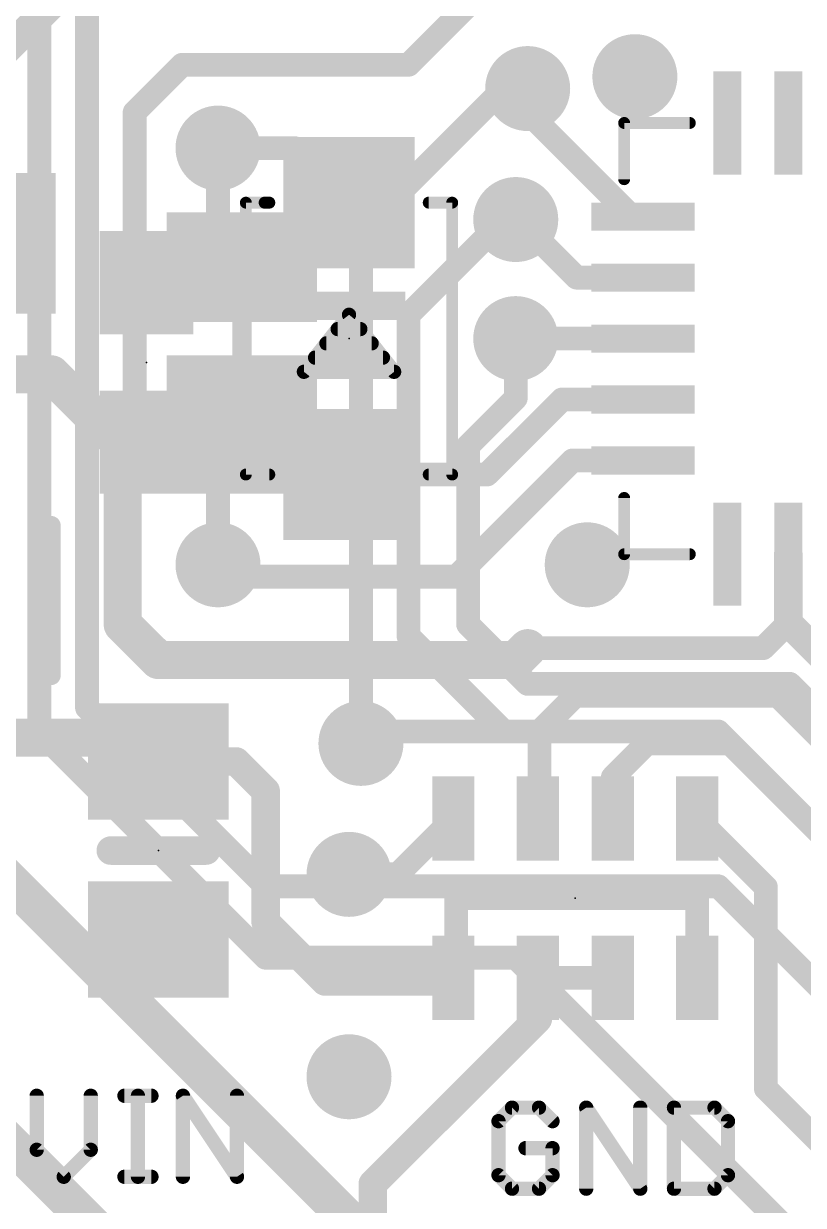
# Model space of a CAD drawing. Extents: x -5.3 to 35, y -5.3 to 31.
# Drawn here: x 5.17 to 13.48, y 3.45 to 16.06 of the extents above; entities that cross this region are included whole.
import ezdxf

# ---------------------------------------------------------------- set-up
doc = ezdxf.new("R2010")
doc.units = 0
for name, color, linetype in [('1', 12, 'CONTINUOUS'), ('16', 132, 'CONTINUOUS'), ('18', 110, 'CONTINUOUS'), ('21', 40, 'CONTINUOUS'), ('23', 40, 'CONTINUOUS')]:
    doc.layers.add(name, color=color, linetype=linetype)

# ---------------------------------------------------------------- blocks, each defined once
blk = doc.blocks.new('RECT')
blk.add_solid([(-0.5, -0.5), (0.5, -0.5), (-0.5, 0.5), (0.5, 0.5)])
blk = doc.blocks.new('ROUNDV')
at = {"const_width": 0.5}
blk.add_lwpolyline([(0, -0.25, 1), (0, 0.25, 1), (0, -0.25)], format="xyb", dxfattribs=at)

msp = doc.modelspace()

# ---------------------------------------------------------------- linework, layer by layer
at = {"layer": '1'}
for points, const_width in [([(7.239, 18.034), (4.445, 15.24)], 0.3048), ([(10.541, 15.113), (10.541, 15.367)], 0.254), ([(11.654, 14), (10.541, 15.113)], 0.254), ([(8.054, 14.732), (7.239, 14.732)], 0.254), ([(8.636, 14.15), (8.054, 14.732)], 0.254), ([(11.77, 14), (11.654, 14)], 0.254), ([(10.444, 13.97), (10.414, 13.97)], 0.254), ([(11.064, 13.35), (10.444, 13.97)], 0.254), ([(11.77, 13.35), (11.064, 13.35)], 0.254), ([(11.77, 12.7), (10.414, 12.7)], 0.254), ([(5.461, 12.319), (2.86, 12.319)], 0.4064), ([(6.53, 11.25), (5.461, 12.319)], 0.4064), ([(10.107, 11.25), (10.907, 12.05)], 0.254), ([(10.907, 12.05), (11.77, 12.05)], 0.254), ([(6.223, 9.652), (6.223, 11.596)], 0.4064), ([(6.223, 11.596), (6.477, 11.596)], 0.4064), ([(6.53, 11.596), (6.477, 11.596)], 0.4064), ([(6.53, 11.25), (6.53, 11.596)], 0.4064), ([(11.019, 11.4), (9.779, 10.16)], 0.254), ([(11.77, 11.4), (11.019, 11.4)], 0.254), ([(8.636, 11.25), (6.53, 11.25)], 0.4064), ([(8.636, 11.25), (10.107, 11.25)], 0.254), ([(13.32, 10.4), (13.32, 9.667)], 0.3048), ([(7.366, 10.16), (7.239, 10.287)], 0.254), ([(9.779, 10.16), (7.366, 10.16)], 0.254), ([(6.604, 9.271), (6.223, 9.652)], 0.4064), ([(13.32, 9.667), (13.051, 9.398)], 0.254), ([(13.32, 9.667), (14.224, 8.763)], 0.3048), ([(10.541, 9.398), (10.414, 9.271)], 0.4064), ([(10.414, 9.271), (6.604, 9.271)], 0.4064), ([(13.051, 9.398), (10.541, 9.398)], 0.254), ([(11.049, 8.89), (10.668, 8.509)], 0.254), ([(13.208, 8.89), (11.049, 8.89)], 0.254), ([(13.208, 8.89), (13.843, 8.255)], 0.254), ([(4.9229, 8.443), (6.35, 8.443)], 0.4064), ([(6.35, 8.443), (6.604, 8.189)], 0.4064), ([(8.89, 8.509), (8.763, 8.382)], 0.254), ([(10.668, 8.509), (8.89, 8.509)], 0.254), ([(10.668, 7.581), (10.668, 8.509)], 0.254), ([(11.811, 8.382), (11.449, 8.02)], 0.254), ([(11.811, 8.382), (12.7, 8.382)], 0.254), ([(12.7, 8.382), (13.97, 7.112)], 0.254), ([(7.432, 8.189), (6.604, 8.189)], 0.3048), ([(7.747, 7.874), (7.432, 8.189)], 0.3048), ([(11.449, 8.02), (11.449, 7.581)], 0.254), ([(7.747, 7.874), (7.747, 6.477)], 0.3048), ([(9.749, 7.581), (9.153, 6.985)], 0.254), ([(10.649, 7.581), (10.668, 7.581)], 0.254), ([(12.349, 7.581), (13.081, 6.849)], 0.254), ([(9.153, 6.985), (8.636, 6.985)], 0.254), ([(13.081, 6.849), (13.081, 4.699)], 0.254), ([(9.779, 5.911), (9.779, 6.731)], 0.254), ([(9.779, 6.731), (12.319, 6.731)], 0.254), ([(12.319, 6.731), (12.349, 6.701)], 0.254), ([(12.349, 6.701), (12.349, 5.881)], 0.254), ([(7.747, 6.477), (8.382, 5.842)], 0.3048), ([(8.382, 5.842), (9.71, 5.842)], 0.3048), ([(9.71, 5.842), (9.749, 5.881)], 0.3048), ([(9.749, 5.881), (9.779, 5.911)], 0.254), ([(10.649, 5.881), (10.649, 5.442)], 0.3048), ([(10.649, 5.881), (11.449, 5.881)], 0.254), ([(10.649, 5.442), (8.89, 3.683)], 0.3048), ([(13.081, 4.699), (13.97, 3.81)], 0.254), ([(6.35, 2.794), (4.699, 4.445)], 0.4064), ([(8.89, 3.683), (8.89, 2.54)], 0.3048)]:
    msp.add_lwpolyline(points, dxfattribs=dict(at, const_width=const_width))
for points, const_width in [([(10.6045, 15.367, 1), (10.4775, 15.367)], 0.127), ([(10.5859, 15.1579, 1), (10.4961, 15.0681)], 0.127), ([(10.4775, 15.113, 1), (10.6045, 15.113)], 0.127), ([(7.239, 14.7955, 1), (7.239, 14.6685)], 0.127), ([(8.0989, 14.7769, 1), (8.0091, 14.6871)], 0.127), ([(8.054, 14.6685, 1), (8.054, 14.7955)], 0.127), ([(8.5911, 14.1051, 1), (8.6809, 14.1949)], 0.127), ([(11.654, 14.0635, 1), (11.654, 13.9365)], 0.127), ([(11.77, 13.9365, 1), (11.77, 14.0635)], 0.127), ([(10.414, 14.0335, 1), (10.414, 13.9065)], 0.127), ([(10.4889, 14.0149, 1), (10.3991, 13.9251)], 0.127), ([(10.444, 13.9065, 1), (10.444, 14.0335)], 0.127), ([(11.6091, 13.9551, 1), (11.6989, 14.0449)], 0.127), ([(11.064, 13.4135, 1), (11.064, 13.2865)], 0.127), ([(11.0191, 13.3051, 1), (11.1089, 13.3949)], 0.127), ([(11.77, 13.2865, 1), (11.77, 13.4135)], 0.127), ([(10.414, 12.7635, 1), (10.414, 12.6365)], 0.127), ([(11.77, 12.6365, 1), (11.77, 12.7635)], 0.127), ([(5.5328, 12.3908, 1), (5.3892, 12.2472)], 0.2032), ([(5.461, 12.2174, 1), (5.461, 12.4206)], 0.2032), ([(10.907, 12.1135, 1), (10.907, 11.9865)], 0.127), ([(10.9519, 12.0051, 1), (10.8621, 12.0949)], 0.127), ([(11.77, 11.9865, 1), (11.77, 12.1135)], 0.127), ([(6.3246, 11.596, 1), (6.1214, 11.596)], 0.2032), ([(6.223, 11.6976, 1), (6.223, 11.4944)], 0.2032), ([(6.477, 11.6976, 1), (6.477, 11.4944)], 0.2032), ([(6.6316, 11.596, 1), (6.4284, 11.596)], 0.2032), ([(6.477, 11.4944, 1), (6.477, 11.6976)], 0.2032), ([(6.53, 11.4944, 1), (6.53, 11.6976)], 0.2032), ([(11.019, 11.4635, 1), (11.019, 11.3365)], 0.127), ([(11.0639, 11.3551, 1), (10.9741, 11.4449)], 0.127), ([(11.77, 11.3365, 1), (11.77, 11.4635)], 0.127), ([(6.53, 11.3516, 1), (6.53, 11.1484)], 0.2032), ([(6.4284, 11.25, 1), (6.6316, 11.25)], 0.2032), ([(6.4582, 11.1782, 1), (6.6018, 11.3218)], 0.2032), ([(8.636, 11.3135, 1), (8.636, 11.1865)], 0.127), ([(8.636, 11.1484, 1), (8.636, 11.3516)], 0.2032), ([(10.0621, 11.2949, 1), (10.1519, 11.2051)], 0.127), ([(10.107, 11.1865, 1), (10.107, 11.3135)], 0.127), ([(13.3962, 10.4, 1), (13.2438, 10.4)], 0.1524), ([(7.2839, 10.3319, 1), (7.1941, 10.2421)], 0.127), ([(7.366, 10.2235, 1), (7.366, 10.0965)], 0.127), ([(7.3211, 10.1151, 1), (7.4109, 10.2049)], 0.127), ([(9.7341, 10.2049, 1), (9.8239, 10.1151)], 0.127), ([(9.779, 10.0965, 1), (9.779, 10.2235)], 0.127), ([(6.2948, 9.7238, 1), (6.1512, 9.5802)], 0.2032), ([(6.1214, 9.652, 1), (6.3246, 9.652)], 0.2032), ([(13.3739, 9.7209, 1), (13.2661, 9.6131)], 0.1524), ([(13.2438, 9.667, 1), (13.3962, 9.667)], 0.1524), ([(13.3649, 9.6221, 1), (13.2751, 9.7119)], 0.127), ([(10.6128, 9.3262, 1), (10.4692, 9.4698)], 0.2032), ([(6.604, 9.3726, 1), (6.604, 9.1694)], 0.2032), ([(10.414, 9.1694, 1), (10.414, 9.3726)], 0.2032), ([(10.541, 9.4615, 1), (10.541, 9.3345)], 0.127), ([(13.0061, 9.4429, 1), (13.0959, 9.3531)], 0.127), ([(13.051, 9.3345, 1), (13.051, 9.4615)], 0.127), ([(6.5322, 9.1992, 1), (6.6758, 9.3428)], 0.2032), ([(10.3422, 9.3428, 1), (10.4858, 9.1992)], 0.2032), ([(11.049, 8.9535, 1), (11.049, 8.8265)], 0.127), ([(11.0939, 8.8451, 1), (11.0041, 8.9349)], 0.127), ([(13.2529, 8.9349, 1), (13.1631, 8.8451)], 0.127), ([(13.208, 8.8265, 1), (13.208, 8.9535)], 0.127), ([(6.4218, 8.5148, 1), (6.2782, 8.3712)], 0.2032), ([(6.35, 8.3414, 1), (6.35, 8.5446)], 0.2032), ([(8.89, 8.5725, 1), (8.89, 8.4455)], 0.127), ([(8.9349, 8.4641, 1), (8.8451, 8.5539)], 0.127), ([(10.7315, 8.509, 1), (10.6045, 8.509)], 0.127), ([(10.6231, 8.5539, 1), (10.7129, 8.4641)], 0.127), ([(10.668, 8.4455, 1), (10.668, 8.5725)], 0.127), ([(8.7181, 8.4269, 1), (8.8079, 8.3371)], 0.127), ([(11.811, 8.4455, 1), (11.811, 8.3185)], 0.127), ([(11.8559, 8.3371, 1), (11.7661, 8.4269)], 0.127), ([(12.7449, 8.4269, 1), (12.6551, 8.3371)], 0.127), ([(12.7, 8.3185, 1), (12.7, 8.4455)], 0.127), ([(6.5322, 8.1172, 1), (6.6758, 8.2608)], 0.2032), ([(6.604, 8.2652, 1), (6.604, 8.1128)], 0.1524), ([(7.4859, 8.2429, 1), (7.3781, 8.1351)], 0.1524), ([(7.432, 8.1128, 1), (7.432, 8.2652)], 0.1524), ([(11.5125, 8.02, 1), (11.3855, 8.02)], 0.127), ([(11.4041, 8.0649, 1), (11.4939, 7.9751)], 0.127), ([(7.8232, 7.874, 1), (7.6708, 7.874)], 0.1524), ([(7.6931, 7.8201, 1), (7.8009, 7.9279)], 0.1524), ([(9.7939, 7.5361, 1), (9.7041, 7.6259)], 0.127), ([(10.649, 7.6445, 1), (10.649, 7.5175)], 0.127), ([(10.668, 7.5175, 1), (10.668, 7.6445)], 0.127), ([(12.3939, 7.6259, 1), (12.3041, 7.5361)], 0.127), ([(10.6045, 7.581, 1), (10.7315, 7.581)], 0.127), ([(11.3855, 7.581, 1), (11.5125, 7.581)], 0.127), ([(8.636, 7.0485, 1), (8.636, 6.9215)], 0.127), ([(9.1081, 7.0299, 1), (9.1979, 6.9401)], 0.127), ([(9.153, 6.9215, 1), (9.153, 7.0485)], 0.127), ([(13.1445, 6.849, 1), (13.0175, 6.849)], 0.127), ([(13.0361, 6.8041, 1), (13.1259, 6.8939)], 0.127), ([(9.8425, 6.731, 1), (9.7155, 6.731)], 0.127), ([(9.779, 6.7945, 1), (9.779, 6.6675)], 0.127), ([(12.3639, 6.7759, 1), (12.2741, 6.6861)], 0.127), ([(12.4125, 6.701, 1), (12.2855, 6.701)], 0.127), ([(12.3041, 6.6561, 1), (12.3939, 6.7459)], 0.127), ([(12.319, 6.6675, 1), (12.319, 6.7945)], 0.127), ([(7.8009, 6.5309, 1), (7.6931, 6.4231)], 0.1524), ([(7.6708, 6.477, 1), (7.8232, 6.477)], 0.1524), ([(8.382, 5.9182, 1), (8.382, 5.7658)], 0.1524), ([(8.3281, 5.7881, 1), (8.4359, 5.8959)], 0.1524), ([(9.6561, 5.8959, 1), (9.7639, 5.7881)], 0.1524), ([(9.8029, 5.8271, 1), (9.6951, 5.9349)], 0.1524), ([(9.7041, 5.9259, 1), (9.7939, 5.8361)], 0.127), ([(9.71, 5.7658, 1), (9.71, 5.9182)], 0.1524), ([(9.7155, 5.911, 1), (9.8425, 5.911)], 0.127), ([(9.8239, 5.8661, 1), (9.7341, 5.9559)], 0.127), ([(10.7252, 5.881, 1), (10.5728, 5.881)], 0.1524), ([(10.649, 5.9445, 1), (10.649, 5.8175)], 0.127), ([(11.449, 5.8175, 1), (11.449, 5.9445)], 0.127), ([(12.2855, 5.881, 1), (12.4125, 5.881)], 0.127), ([(10.7029, 5.3881, 1), (10.5951, 5.4959)], 0.1524), ([(10.5728, 5.442, 1), (10.7252, 5.442)], 0.1524), ([(13.1259, 4.7439, 1), (13.0361, 4.6541)], 0.127), ([(13.0175, 4.699, 1), (13.1445, 4.699)], 0.127), ([(8.9662, 3.683, 1), (8.8138, 3.683)], 0.1524), ([(8.8361, 3.7369, 1), (8.9439, 3.6291)], 0.1524)]:
    msp.add_lwpolyline(points, format="xyb", dxfattribs=dict(at, const_width=const_width))
at = {"layer": '16'}
for points, const_width in [([(5.334, 8.509), (5.334, 19.685)], 0.254), ([(5.842, 19.431), (5.842, 8.763)], 0.254), ([(9.271, 15.621), (10.033, 16.383)], 0.254), ([(6.35, 15.113), (6.858, 15.621)], 0.254), ([(6.858, 15.621), (9.271, 15.621)], 0.254), ([(8.763, 13.843), (10.287, 15.367)], 0.254), ([(10.287, 15.367), (10.541, 15.367)], 0.254), ([(10.541, 15.367), (10.414, 15.367)], 0.254), ([(6.35, 15.113), (6.35, 11.938)], 0.254), ([(7.239, 13.716), (7.239, 14.732)], 0.254), ([(10.287, 13.97), (9.271, 12.954)], 0.254), ([(10.414, 13.97), (10.287, 13.97)], 0.254), ([(8.763, 8.382), (8.763, 13.843)], 0.254), ([(7.493, 13.462), (7.239, 13.716)], 0.254), ([(9.271, 12.954), (9.271, 9.525)], 0.254), ([(10.414, 12.065), (10.414, 12.7)], 0.254), ([(9.906, 11.557), (10.414, 12.065)], 0.254), ([(6.35, 11.938), (7.493, 11.938)], 0.254), ([(7.493, 11.684), (7.493, 11.938)], 0.254), ([(7.239, 11.43), (7.493, 11.684)], 0.254), ([(9.906, 9.652), (9.906, 11.557)], 0.254), ([(7.239, 10.287), (7.239, 11.43)], 0.254), ([(8.89, 3.048), (2.286, 9.652)], 0.4064), ([(10.541, 9.017), (9.906, 9.652)], 0.254), ([(9.271, 9.525), (10.287, 8.509)], 0.254), ([(13.335, 9.017), (10.541, 9.017)], 0.254), ([(14.732, 7.62), (13.335, 9.017)], 0.254), ([(5.842, 8.763), (7.747, 6.858)], 0.254), ([(5.334, 8.509), (7.747, 6.096)], 0.254), ([(10.287, 8.509), (12.573, 8.509)], 0.254), ([(12.573, 8.509), (13.97, 7.112)], 0.254), ([(8.636, 6.858), (8.636, 6.985)], 0.254), ([(7.747, 6.858), (8.636, 6.858)], 0.254), ([(12.573, 6.858), (8.636, 6.858)], 0.254), ([(12.573, 6.858), (13.97, 5.461)], 0.254), ([(7.747, 6.096), (10.414, 6.096)], 0.254), ([(10.414, 6.096), (13.97, 2.54)], 0.254)]:
    msp.add_lwpolyline(points, dxfattribs=dict(at, const_width=const_width))
at = {"layer": '16', "const_width": 0.127}
for points in [[(6.858, 15.6845, 1), (6.858, 15.5575)], [(6.9029, 15.5761, 1), (6.8131, 15.6659)], [(9.2261, 15.6659, 1), (9.3159, 15.5761)], [(9.271, 15.5575, 1), (9.271, 15.6845)], [(10.287, 15.4305, 1), (10.287, 15.3035)], [(10.3319, 15.3221, 1), (10.2421, 15.4119)], [(10.414, 15.4305, 1), (10.414, 15.3035)], [(10.541, 15.3035, 1), (10.541, 15.4305)], [(10.541, 15.3035, 1), (10.541, 15.4305)], [(6.4135, 15.113, 1), (6.2865, 15.113)], [(6.3051, 15.1579, 1), (6.3949, 15.0681)], [(7.3025, 14.732, 1), (7.1755, 14.732)], [(10.287, 14.0335, 1), (10.287, 13.9065)], [(10.3319, 13.9251, 1), (10.2421, 14.0149)], [(10.414, 13.9065, 1), (10.414, 14.0335)], [(8.8265, 13.843, 1), (8.6995, 13.843)], [(8.7181, 13.8879, 1), (8.8079, 13.7981)], [(7.2839, 13.7609, 1), (7.1941, 13.6711)], [(7.1755, 13.716, 1), (7.3025, 13.716)], [(7.4481, 13.4171, 1), (7.5379, 13.5069)], [(9.3345, 12.954, 1), (9.2075, 12.954)], [(9.2261, 12.9989, 1), (9.3159, 12.9091)], [(10.4775, 12.7, 1), (10.3505, 12.7)], [(10.3505, 12.065, 1), (10.4775, 12.065)], [(10.4589, 12.0201, 1), (10.3691, 12.1099)], [(6.35, 12.0015, 1), (6.35, 11.8745)], [(6.2865, 11.938, 1), (6.4135, 11.938)], [(7.5565, 11.938, 1), (7.4295, 11.938)], [(7.493, 11.8745, 1), (7.493, 12.0015)], [(7.4295, 11.684, 1), (7.5565, 11.684)], [(7.5379, 11.6391, 1), (7.4481, 11.7289)], [(9.9695, 11.557, 1), (9.8425, 11.557)], [(9.8611, 11.6019, 1), (9.9509, 11.5121)], [(7.3025, 11.43, 1), (7.1755, 11.43)], [(7.1941, 11.4749, 1), (7.2839, 11.3851)], [(7.1755, 10.287, 1), (7.3025, 10.287)], [(9.9509, 9.6969, 1), (9.8611, 9.6071)], [(9.8425, 9.652, 1), (9.9695, 9.652)], [(9.3159, 9.5699, 1), (9.2261, 9.4801)], [(9.2075, 9.525, 1), (9.3345, 9.525)], [(10.541, 9.0805, 1), (10.541, 8.9535)], [(10.4961, 8.9721, 1), (10.5859, 9.0619)], [(13.3799, 9.0619, 1), (13.2901, 8.9721)], [(13.335, 8.9535, 1), (13.335, 9.0805)], [(5.8869, 8.8079, 1), (5.7971, 8.7181)], [(5.7785, 8.763, 1), (5.9055, 8.763)], [(5.3789, 8.5539, 1), (5.2891, 8.4641)], [(5.2705, 8.509, 1), (5.3975, 8.509)], [(10.287, 8.5725, 1), (10.287, 8.4455)], [(10.2421, 8.4641, 1), (10.3319, 8.5539)], [(12.6179, 8.5539, 1), (12.5281, 8.4641)], [(12.573, 8.4455, 1), (12.573, 8.5725)], [(8.6995, 8.382, 1), (8.8265, 8.382)], [(8.6995, 6.985, 1), (8.5725, 6.985)], [(7.747, 6.9215, 1), (7.747, 6.7945)], [(7.7021, 6.8131, 1), (7.7919, 6.9029)], [(8.636, 6.9215, 1), (8.636, 6.7945)], [(8.636, 6.7945, 1), (8.636, 6.9215)], [(12.6179, 6.9029, 1), (12.5281, 6.8131)], [(12.573, 6.7945, 1), (12.573, 6.9215)], [(8.5725, 6.858, 1), (8.6995, 6.858)], [(7.747, 6.1595, 1), (7.747, 6.0325)], [(7.7021, 6.0511, 1), (7.7919, 6.1409)], [(10.4589, 6.1409, 1), (10.3691, 6.0511)], [(10.414, 6.0325, 1), (10.414, 6.1595)]]:
    msp.add_lwpolyline(points, format="xyb", dxfattribs=at)
at = {"layer": '21'}
for points, const_width in [([(11.57, 15.0318, 1), (11.57, 14.9682)], 0.0635), ([(11.6018, 15, 1), (11.5382, 15)], 0.0635), ([(12.27, 14.9682, 1), (12.27, 15.0318)], 0.0635), ([(11.5382, 14.4, 1), (11.6018, 14.4)], 0.0635), ([(7.536, 14.1818, 1), (7.536, 14.1182)], 0.0635), ([(7.5678, 14.15, 1), (7.5043, 14.15)], 0.0635), ([(7.736, 14.1818, 1), (7.736, 14.1182)], 0.0635), ([(7.736, 14.1182, 1), (7.736, 14.1818)], 0.0635), ([(7.786, 14.1182, 1), (7.786, 14.1818)], 0.0635), ([(9.486, 14.1818, 1), (9.486, 14.1182)], 0.0635), ([(9.7678, 14.15, 1), (9.7043, 14.15)], 0.0635), ([(9.736, 14.1182, 1), (9.736, 14.1818)], 0.0635), ([(8.6659, 12.9776, 1), (8.6061, 12.9304)], 0.0762), ([(8.6659, 12.9304, 1), (8.6061, 12.9776)], 0.0762), ([(8.5154, 12.8397, 1), (8.5154, 12.7635)], 0.0762), ([(8.7566, 12.7635, 1), (8.7566, 12.8397)], 0.0762), ([(8.3949, 12.6873, 1), (8.3949, 12.6111)], 0.0762), ([(8.8771, 12.6111, 1), (8.8771, 12.6873)], 0.0762), ([(8.2743, 12.5349, 1), (8.2743, 12.4587)], 0.0762), ([(8.9977, 12.4587, 1), (8.9977, 12.5349)], 0.0762), ([(8.155, 12.3841, 1), (8.155, 12.3079)], 0.0762), ([(8.1251, 12.3696, 1), (8.1849, 12.3224)], 0.0762), ([(9.0871, 12.3224, 1), (9.1469, 12.3696)], 0.0762), ([(9.117, 12.3079, 1), (9.117, 12.3841)], 0.0762), ([(7.536, 11.2818, 1), (7.536, 11.2182)], 0.0635), ([(7.5043, 11.25, 1), (7.5678, 11.25)], 0.0635), ([(7.786, 11.2182, 1), (7.786, 11.2818)], 0.0635), ([(9.486, 11.2818, 1), (9.486, 11.2182)], 0.0635), ([(9.7043, 11.25, 1), (9.7678, 11.25)], 0.0635), ([(9.736, 11.2182, 1), (9.736, 11.2818)], 0.0635), ([(11.6018, 11, 1), (11.5382, 11)], 0.0635), ([(5.5108, 10.706, 1), (5.4092, 10.706)], 0.1016), ([(11.57, 10.4318, 1), (11.57, 10.3682)], 0.0635), ([(12.27, 10.3682, 1), (12.27, 10.4318)], 0.0635), ([(11.5382, 10.4, 1), (11.6018, 10.4)], 0.0635), ([(5.4092, 9.106, 1), (5.5108, 9.106)], 0.1016), ([(6.096, 7.3152, 1), (6.096, 7.1628)], 0.1524), ([(7.112, 7.1628, 1), (7.112, 7.3152)], 0.1524), ([(5.3439, 4.6235, 1), (5.2677, 4.6235)], 0.0762), ([(5.9202, 4.6235, 1), (5.844, 4.6235)], 0.0762), ([(6.2414, 4.6616, 1), (6.2414, 4.5854)], 0.0762), ([(6.4235, 4.6235, 1), (6.3473, 4.6235)], 0.0762), ([(6.5295, 4.5854, 1), (6.5295, 4.6616)], 0.0762), ([(6.8967, 4.6447, 1), (6.8333, 4.6024)], 0.0762), ([(6.9031, 4.6235, 1), (6.8269, 4.6235)], 0.0762), ([(7.4794, 4.6235, 1), (7.4032, 4.6235)], 0.0762), ([(10.374, 4.5346, 1), (10.374, 4.4584)], 0.0762), ([(10.4009, 4.4696, 1), (10.347, 4.5235)], 0.0762), ([(10.689, 4.5235, 1), (10.6351, 4.4696)], 0.0762), ([(10.6621, 4.4584, 1), (10.6621, 4.5346)], 0.0762), ([(11.1971, 4.5177, 1), (11.1337, 4.4754)], 0.0762), ([(11.2035, 4.4965, 1), (11.1273, 4.4965)], 0.0762), ([(11.7798, 4.4965, 1), (11.7036, 4.4965)], 0.0762), ([(12.1391, 4.4965, 1), (12.0629, 4.4965)], 0.0762), ([(12.101, 4.5346, 1), (12.101, 4.4584)], 0.0762), ([(12.5601, 4.5235, 1), (12.5062, 4.4696)], 0.0762), ([(12.5331, 4.4584, 1), (12.5331, 4.5346)], 0.0762), ([(10.268, 4.3525, 1), (10.1918, 4.3525)], 0.0762), ([(10.203, 4.3794, 1), (10.2569, 4.3255)], 0.0762), ([(10.7792, 4.3255, 1), (10.8331, 4.3794)], 0.0762), ([(12.7153, 4.3525, 1), (12.6391, 4.3525)], 0.0762), ([(12.6502, 4.3255, 1), (12.7041, 4.3794)], 0.0762), ([(5.3328, 4.0743, 1), (5.2789, 4.0204)], 0.0762), ([(5.2677, 4.0473, 1), (5.3439, 4.0473)], 0.0762), ([(5.844, 4.0473, 1), (5.9202, 4.0473)], 0.0762), ([(5.909, 4.0204, 1), (5.8551, 4.0743)], 0.0762), ([(10.518, 4.1025, 1), (10.518, 4.0263)], 0.0762), ([(10.8442, 4.0644, 1), (10.768, 4.0644)], 0.0762), ([(10.8061, 4.0263, 1), (10.8061, 4.1025)], 0.0762), ([(5.567, 3.7861, 1), (5.6209, 3.7323)], 0.0762), ([(5.567, 3.7323, 1), (5.6209, 3.7861)], 0.0762), ([(6.2414, 3.7973, 1), (6.2414, 3.7211)], 0.0762), ([(6.3473, 3.7592, 1), (6.4235, 3.7592)], 0.0762), ([(6.5295, 3.7211, 1), (6.5295, 3.7973)], 0.0762), ([(6.8269, 3.7592, 1), (6.9031, 3.7592)], 0.0762), ([(7.4032, 3.7592, 1), (7.4794, 3.7592)], 0.0762), ([(7.4096, 3.7381, 1), (7.473, 3.7803)], 0.0762), ([(10.2569, 3.8032, 1), (10.203, 3.7493)], 0.0762), ([(10.1918, 3.7763, 1), (10.268, 3.7763)], 0.0762), ([(10.768, 3.7763, 1), (10.8442, 3.7763)], 0.0762), ([(10.8331, 3.7493, 1), (10.7792, 3.8032)], 0.0762), ([(12.6391, 3.7763, 1), (12.7153, 3.7763)], 0.0762), ([(12.7041, 3.7493, 1), (12.6502, 3.8032)], 0.0762), ([(10.374, 3.6703, 1), (10.374, 3.5941)], 0.0762), ([(10.347, 3.6053, 1), (10.4009, 3.6591)], 0.0762), ([(10.6351, 3.6591, 1), (10.689, 3.6053)], 0.0762), ([(10.6621, 3.5941, 1), (10.6621, 3.6703)], 0.0762), ([(11.1273, 3.6322, 1), (11.2035, 3.6322)], 0.0762), ([(11.7036, 3.6322, 1), (11.7798, 3.6322)], 0.0762), ([(11.71, 3.6111, 1), (11.7734, 3.6533)], 0.0762), ([(12.101, 3.6703, 1), (12.101, 3.5941)], 0.0762), ([(12.0629, 3.6322, 1), (12.1391, 3.6322)], 0.0762), ([(12.5062, 3.6591, 1), (12.5601, 3.6053)], 0.0762), ([(12.5331, 3.5941, 1), (12.5331, 3.6703)], 0.0762)]:
    msp.add_lwpolyline(points, format="xyb", dxfattribs=dict(at, const_width=const_width))
for points, const_width in [([(12.27, 15), (11.57, 15)], 0.127), ([(11.57, 15), (11.57, 14.4)], 0.127), ([(7.536, 11.25), (7.536, 14.15)], 0.127), ([(7.536, 14.15), (7.736, 14.15)], 0.127), ([(7.736, 14.15), (7.786, 14.15)], 0.127), ([(9.736, 14.15), (9.486, 14.15)], 0.127), ([(9.736, 11.25), (9.736, 14.15)], 0.127), ([(8.636, 12.954), (8.155, 12.346)], 0.1524), ([(9.117, 12.346), (8.636, 12.954)], 0.1524), ([(8.5154, 12.8016), (8.7566, 12.8016)], 0.1524), ([(8.3949, 12.6492), (8.8771, 12.6492)], 0.1524), ([(8.2743, 12.4968), (8.9977, 12.4968)], 0.1524), ([(8.155, 12.346), (9.117, 12.346)], 0.1524), ([(7.786, 11.25), (7.536, 11.25)], 0.127), ([(9.486, 11.25), (9.736, 11.25)], 0.127), ([(11.57, 10.4), (11.57, 11)], 0.127), ([(5.46, 10.706), (5.46, 9.106)], 0.2032), ([(12.27, 10.4), (11.57, 10.4)], 0.127), ([(7.112, 7.239), (6.096, 7.239)], 0.3048), ([(5.3058, 4.6235), (5.3058, 4.0473)], 0.1524), ([(5.8821, 4.0473), (5.8821, 4.6235)], 0.1524), ([(6.2414, 4.6235), (6.5295, 4.6235)], 0.1524), ([(6.3854, 3.7592), (6.3854, 4.6235)], 0.1524), ([(6.865, 3.7592), (6.865, 4.6235)], 0.1524), ([(6.865, 4.6235), (7.4413, 3.7592)], 0.1524), ([(7.4413, 3.7592), (7.4413, 4.6235)], 0.1524), ([(10.374, 4.4965), (10.2299, 4.3525)], 0.1524), ([(10.6621, 4.4965), (10.374, 4.4965)], 0.1524), ([(10.8061, 4.3525), (10.6621, 4.4965)], 0.1524), ([(11.1654, 3.6322), (11.1654, 4.4965)], 0.1524), ([(11.1654, 4.4965), (11.7417, 3.6322)], 0.1524), ([(11.7417, 3.6322), (11.7417, 4.4965)], 0.1524), ([(12.101, 4.4965), (12.101, 3.6322)], 0.1524), ([(12.5331, 4.4965), (12.101, 4.4965)], 0.1524), ([(12.6772, 4.3525), (12.5331, 4.4965)], 0.1524), ([(10.2299, 4.3525), (10.2299, 3.7763)], 0.1524), ([(12.6772, 3.7763), (12.6772, 4.3525)], 0.1524), ([(5.3058, 4.0473), (5.594, 3.7592)], 0.1524), ([(5.594, 3.7592), (5.8821, 4.0473)], 0.1524), ([(10.8061, 4.0644), (10.518, 4.0644)], 0.1524), ([(10.8061, 3.7763), (10.8061, 4.0644)], 0.1524), ([(6.2414, 3.7592), (6.5295, 3.7592)], 0.1524), ([(10.2299, 3.7763), (10.374, 3.6322)], 0.1524), ([(10.6621, 3.6322), (10.8061, 3.7763)], 0.1524), ([(12.5331, 3.6322), (12.6772, 3.7763)], 0.1524), ([(10.374, 3.6322), (10.6621, 3.6322)], 0.1524), ([(12.101, 3.6322), (12.5331, 3.6322)], 0.1524)]:
    msp.add_lwpolyline(points, dxfattribs=dict(at, const_width=const_width))
at = {"layer": '23'}
for p in [(8.636, 12.7), (6.477, 12.446), (6.604, 7.239), (11.049, 6.731)]:
    msp.add_point(p, dxfattribs=at)

# ---------------------------------------------------------------- block references
at = {"layer": '1'}
for p, xscale, yscale, rotation in [((12.67, 15), 1.1, 0.3, 90), ((13.32, 15), 1.1, 0.3, 90), ((8.636, 14.15), 1.4, 1.4, 90), ((8.636, 11.25), 1.4, 1.4, 90), ((12.67, 10.4), 1.1, 0.3, 90), ((13.32, 10.4), 1.1, 0.3, 90), ((6.604, 8.189), 1.24, 1.5, 270), ((9.749, 7.581), 0.45, 0.9, 180), ((10.649, 7.581), 0.45, 0.9, 180), ((11.449, 7.581), 0.45, 0.9, 180), ((12.349, 7.581), 0.45, 0.9, 180), ((6.604, 6.289), 1.24, 1.5, 270), ((9.749, 5.881), 0.45, 0.9, 180), ((10.649, 5.881), 0.45, 0.9, 180), ((11.449, 5.881), 0.45, 0.9, 180), ((12.349, 5.881), 0.45, 0.9, 180)]:
    msp.add_blockref('RECT', p, dxfattribs=dict(at, xscale=xscale, yscale=yscale, rotation=rotation))
for p, xscale, yscale in [((4.887, 13.716), 1.24, 1.5), ((11.77, 14), 1.1, 0.3), ((11.77, 13.35), 1.1, 0.3), ((11.77, 12.7), 1.1, 0.3), ((11.77, 12.05), 1.1, 0.3), ((11.77, 11.4), 1.1, 0.3)]:
    msp.add_blockref('RECT', p, dxfattribs=dict(at, xscale=xscale, yscale=yscale))
at = {"layer": '1', "xscale": 1.1, "rotation": 90}
for p in [(6.477, 13.296), (6.477, 11.596)]:
    msp.add_blockref('RECT', p, dxfattribs=at)
at = {"layer": '16', "rotation": 270}
for p, xscale, yscale in [((7.493, 13.462), 1.1684, 1.6002), ((7.493, 12.7), 0.635, 0.2032), ((7.493, 11.938), 1.1684, 1.6002)]:
    msp.add_blockref('RECT', p, dxfattribs=dict(at, xscale=xscale, yscale=yscale))
at = {"layer": '18', "xscale": 0.9064, "yscale": 0.9064}
for p in [(11.684, 15.494), (11.684, 15.494), (10.541, 15.367), (10.541, 15.367), (7.239, 14.732), (7.239, 14.732), (10.414, 13.97), (10.414, 13.97), (10.414, 12.7), (10.414, 12.7), (7.239, 10.287), (7.239, 10.287), (11.176, 10.287), (11.176, 10.287), (8.763, 8.382), (8.763, 8.382), (8.636, 6.985), (8.636, 6.985), (8.636, 4.826), (8.636, 4.826)]:
    msp.add_blockref('ROUNDV', p, dxfattribs=at)
at = {"layer": '21', "xscale": 0.3, "yscale": 1.2, "rotation": 270}
msp.add_blockref('RECT', (8.636, 13.05), dxfattribs=at)

doc.saveas('drawing.dxf')
